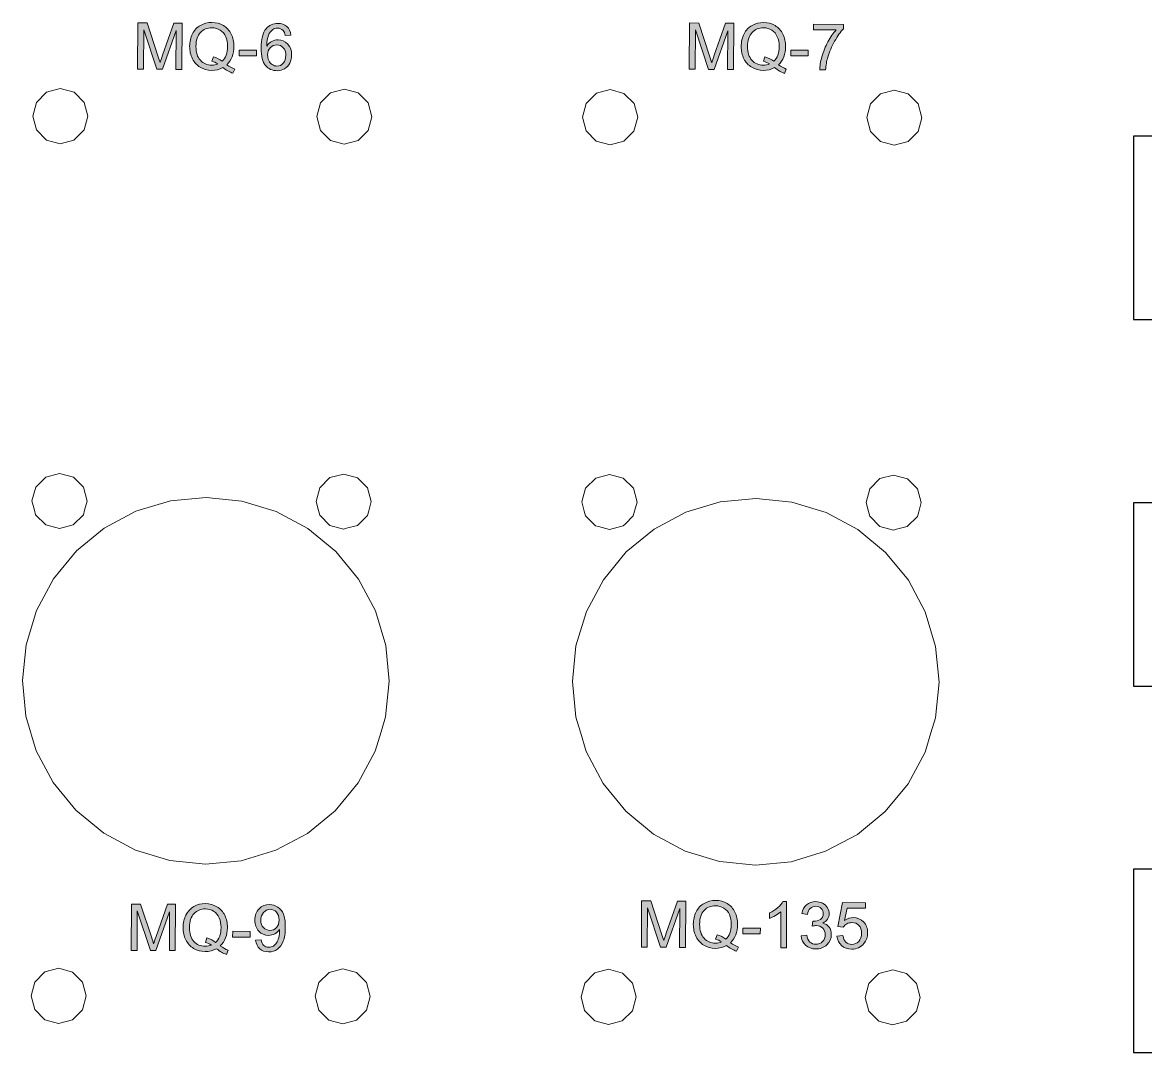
# Model space of a CAD drawing. Header units: inches. Extents: x -69 to 366, y -28 to 237.
# Drawn here: x 85.2 to 146.5, y 45 to 101.2 of the extents above; entities that cross this region are included whole.
import ezdxf

# ---------------------------------------------------------------- set-up
doc = ezdxf.new("R2010")
doc.units = ezdxf.units.IN
doc.header["$MEASUREMENT"] = 0
doc.layers.add('GENERAL', color=7, linetype='Continuous')

msp = doc.modelspace()

# ---------------------------------------------------------------- hatches: boundary and pattern name
at = {"layer": 'GENERAL', "true_color": 0x575756}
h = msp.add_hatch(color=251, dxfattribs=at)
h.dxf.hatch_style = 2
edge = h.paths.add_edge_path()
edge.add_spline(control_points=[(91.511, 98.607), (91.511, 98.607), (91.525, 101.133), (91.525, 101.133), (91.525, 101.133), (92.028, 101.13), (92.028, 101.13), (92.028, 101.13), (92.616, 99.339), (92.616, 99.339), (92.67, 99.172), (92.71, 99.047), (92.734, 98.965), (92.764, 99.056), (92.809, 99.191), (92.871, 99.368), (92.871, 99.368), (93.485, 101.122), (93.485, 101.122), (93.485, 101.122), (93.934, 101.12), (93.934, 101.12), (93.934, 101.12), (93.921, 98.595), (93.921, 98.595), (93.921, 98.595), (93.599, 98.597), (93.599, 98.597), (93.599, 98.597), (93.611, 100.71), (93.611, 100.71), (93.611, 100.71), (92.865, 98.601), (92.865, 98.601), (92.865, 98.601), (92.564, 98.602), (92.564, 98.602), (92.564, 98.602), (91.845, 100.756), (91.845, 100.756), (91.845, 100.756), (91.834, 98.606), (91.834, 98.606), (91.834, 98.606), (91.511, 98.607), (91.511, 98.607)], knot_values=[0, 0, 0, 0, 1, 1, 1, 2, 2, 2, 3, 3, 3, 4, 4, 4, 5, 5, 5, 6, 6, 6, 7, 7, 7, 8, 8, 8, 9, 9, 9, 10, 10, 10, 11, 11, 11, 12, 12, 12, 13, 13, 13, 14, 14, 14, 15, 15, 15, 15], degree=3, periodic=1)
h = msp.add_hatch(color=251, dxfattribs=at)
h.dxf.hatch_style = 2
edge = h.paths.add_edge_path()
edge.add_spline(control_points=[(96.376, 98.852), (96.53, 98.744), (96.673, 98.666), (96.803, 98.615), (96.803, 98.615), (96.704, 98.383), (96.704, 98.383), (96.523, 98.45), (96.343, 98.554), (96.163, 98.697), (95.975, 98.593), (95.768, 98.542), (95.542, 98.543), (95.313, 98.544), (95.107, 98.6), (94.921, 98.712), (94.736, 98.823), (94.593, 98.979), (94.494, 99.179), (94.394, 99.38), (94.345, 99.605), (94.347, 99.855), (94.348, 100.105), (94.4, 100.332), (94.502, 100.536), (94.605, 100.739), (94.749, 100.894), (94.936, 101), (95.124, 101.105), (95.333, 101.158), (95.563, 101.157), (95.796, 101.156), (96.006, 101.099), (96.193, 100.987), (96.379, 100.875), (96.521, 100.719), (96.618, 100.52), (96.715, 100.32), (96.763, 100.095), (96.762, 99.845), (96.761, 99.637), (96.728, 99.45), (96.664, 99.285), (96.599, 99.118), (96.503, 98.974), (96.376, 98.852)], knot_values=[0, 0, 0, 0, 1, 1, 1, 2, 2, 2, 3, 3, 3, 4, 4, 4, 5, 5, 5, 6, 6, 6, 7, 7, 7, 8, 8, 8, 9, 9, 9, 10, 10, 10, 11, 11, 11, 12, 12, 12, 13, 13, 13, 14, 14, 14, 15, 15, 15, 15], degree=3, periodic=1)
edge = h.paths.add_edge_path()
edge.add_spline(control_points=[(95.642, 99.284), (95.835, 99.228), (95.993, 99.147), (96.118, 99.04), (96.315, 99.218), (96.415, 99.487), (96.417, 99.846), (96.418, 100.051), (96.384, 100.229), (96.316, 100.382), (96.247, 100.536), (96.146, 100.655), (96.013, 100.74), (95.879, 100.825), (95.729, 100.868), (95.563, 100.868), (95.313, 100.869), (95.107, 100.786), (94.941, 100.616), (94.776, 100.447), (94.693, 100.192), (94.691, 99.853), (94.689, 99.525), (94.769, 99.272), (94.93, 99.096), (95.092, 98.919), (95.299, 98.83), (95.552, 98.829), (95.672, 98.828), (95.785, 98.85), (95.89, 98.895), (95.786, 98.963), (95.676, 99.012), (95.56, 99.041), (95.56, 99.041), (95.642, 99.284), (95.642, 99.284)], knot_values=[0, 0, 0, 0, 1, 1, 1, 2, 2, 2, 3, 3, 3, 4, 4, 4, 5, 5, 5, 6, 6, 6, 7, 7, 7, 8, 8, 8, 9, 9, 9, 10, 10, 10, 11, 11, 11, 12, 12, 12, 12], degree=3, periodic=1)
h = msp.add_hatch(color=251, dxfattribs=at)
h.dxf.hatch_style = 2
edge = h.paths.add_edge_path()
edge.add_spline(control_points=[(99.872, 100.47), (99.872, 100.47), (99.563, 100.448), (99.563, 100.448), (99.537, 100.57), (99.498, 100.659), (99.448, 100.714), (99.364, 100.802), (99.261, 100.848), (99.138, 100.848), (99.039, 100.849), (98.953, 100.822), (98.878, 100.767), (98.779, 100.696), (98.702, 100.593), (98.645, 100.457), (98.588, 100.32), (98.557, 100.126), (98.554, 99.873), (98.629, 99.987), (98.721, 100.071), (98.829, 100.125), (98.938, 100.18), (99.051, 100.207), (99.169, 100.206), (99.376, 100.205), (99.551, 100.128), (99.696, 99.975), (99.841, 99.822), (99.912, 99.625), (99.911, 99.384), (99.91, 99.225), (99.875, 99.078), (99.806, 98.943), (99.737, 98.807), (99.643, 98.703), (99.523, 98.631), (99.403, 98.56), (99.267, 98.524), (99.116, 98.525), (98.858, 98.526), (98.648, 98.622), (98.485, 98.813), (98.323, 99.003), (98.244, 99.317), (98.246, 99.754), (98.248, 100.242), (98.34, 100.596), (98.521, 100.817), (98.679, 101.01), (98.892, 101.104), (99.159, 101.103), (99.357, 101.102), (99.519, 101.045), (99.646, 100.933), (99.773, 100.821), (99.848, 100.667), (99.872, 100.47)], knot_values=[0, 0, 0, 0, 1, 1, 1, 2, 2, 2, 3, 3, 3, 4, 4, 4, 5, 5, 5, 6, 6, 6, 7, 7, 7, 8, 8, 8, 9, 9, 9, 10, 10, 10, 11, 11, 11, 12, 12, 12, 13, 13, 13, 14, 14, 14, 15, 15, 15, 16, 16, 16, 17, 17, 17, 18, 18, 18, 19, 19, 19, 19], degree=3, periodic=1)
edge = h.paths.add_edge_path()
edge.add_spline(control_points=[(98.601, 99.388), (98.6, 99.281), (98.622, 99.179), (98.667, 99.081), (98.711, 98.984), (98.775, 98.909), (98.856, 98.857), (98.937, 98.805), (99.023, 98.78), (99.112, 98.779), (99.243, 98.779), (99.356, 98.83), (99.45, 98.935), (99.546, 99.041), (99.593, 99.184), (99.594, 99.366), (99.595, 99.541), (99.549, 99.678), (99.457, 99.779), (99.364, 99.88), (99.247, 99.931), (99.106, 99.932), (98.966, 99.932), (98.847, 99.883), (98.749, 99.783), (98.65, 99.683), (98.601, 99.552), (98.601, 99.388)], knot_values=[0, 0, 0, 0, 1, 1, 1, 2, 2, 2, 3, 3, 3, 4, 4, 4, 5, 5, 5, 6, 6, 6, 7, 7, 7, 8, 8, 8, 9, 9, 9, 9], degree=3, periodic=1)
h = msp.add_hatch(color=251, dxfattribs=at)
h.dxf.hatch_style = 2
edge = h.paths.add_edge_path()
edge.add_spline(control_points=[(121.602, 98.604), (121.602, 98.604), (121.616, 101.13), (121.616, 101.13), (121.616, 101.13), (122.119, 101.127), (122.119, 101.127), (122.119, 101.127), (122.707, 99.336), (122.707, 99.336), (122.761, 99.169), (122.801, 99.044), (122.826, 98.961), (122.855, 99.053), (122.9, 99.188), (122.962, 99.365), (122.962, 99.365), (123.576, 101.119), (123.576, 101.119), (123.576, 101.119), (124.025, 101.117), (124.025, 101.117), (124.025, 101.117), (124.012, 98.592), (124.012, 98.592), (124.012, 98.592), (123.69, 98.594), (123.69, 98.594), (123.69, 98.594), (123.701, 100.707), (123.701, 100.707), (123.701, 100.707), (122.956, 98.598), (122.956, 98.598), (122.956, 98.598), (122.655, 98.599), (122.655, 98.599), (122.655, 98.599), (121.936, 100.753), (121.936, 100.753), (121.936, 100.753), (121.925, 98.603), (121.925, 98.603), (121.925, 98.603), (121.602, 98.604), (121.602, 98.604)], knot_values=[0, 0, 0, 0, 1, 1, 1, 2, 2, 2, 3, 3, 3, 4, 4, 4, 5, 5, 5, 6, 6, 6, 7, 7, 7, 8, 8, 8, 9, 9, 9, 10, 10, 10, 11, 11, 11, 12, 12, 12, 13, 13, 13, 14, 14, 14, 15, 15, 15, 15], degree=3, periodic=1)
h = msp.add_hatch(color=251, dxfattribs=at)
h.dxf.hatch_style = 2
edge = h.paths.add_edge_path()
edge.add_spline(control_points=[(126.467, 98.849), (126.621, 98.741), (126.764, 98.663), (126.894, 98.612), (126.894, 98.612), (126.795, 98.38), (126.795, 98.38), (126.614, 98.447), (126.434, 98.551), (126.254, 98.694), (126.066, 98.59), (125.859, 98.539), (125.633, 98.54), (125.405, 98.541), (125.197, 98.598), (125.012, 98.71), (124.827, 98.82), (124.684, 98.976), (124.585, 99.176), (124.485, 99.377), (124.437, 99.602), (124.438, 99.853), (124.439, 100.102), (124.491, 100.329), (124.593, 100.533), (124.696, 100.736), (124.84, 100.891), (125.027, 100.997), (125.214, 101.103), (125.424, 101.155), (125.654, 101.154), (125.888, 101.152), (126.097, 101.096), (126.284, 100.984), (126.47, 100.872), (126.612, 100.716), (126.709, 100.517), (126.806, 100.317), (126.854, 100.092), (126.853, 99.842), (126.852, 99.634), (126.819, 99.447), (126.755, 99.281), (126.69, 99.115), (126.595, 98.971), (126.467, 98.849)], knot_values=[0, 0, 0, 0, 1, 1, 1, 2, 2, 2, 3, 3, 3, 4, 4, 4, 5, 5, 5, 6, 6, 6, 7, 7, 7, 8, 8, 8, 9, 9, 9, 10, 10, 10, 11, 11, 11, 12, 12, 12, 13, 13, 13, 14, 14, 14, 15, 15, 15, 15], degree=3, periodic=1)
edge = h.paths.add_edge_path()
edge.add_spline(control_points=[(125.733, 99.28), (125.926, 99.225), (126.084, 99.144), (126.209, 99.037), (126.406, 99.215), (126.506, 99.484), (126.508, 99.843), (126.509, 100.048), (126.475, 100.226), (126.406, 100.379), (126.338, 100.533), (126.237, 100.652), (126.104, 100.737), (125.97, 100.822), (125.82, 100.864), (125.653, 100.865), (125.404, 100.867), (125.197, 100.783), (125.032, 100.613), (124.867, 100.443), (124.784, 100.189), (124.782, 99.85), (124.78, 99.522), (124.86, 99.269), (125.022, 99.093), (125.183, 98.916), (125.39, 98.828), (125.643, 98.826), (125.763, 98.826), (125.875, 98.847), (125.981, 98.891), (125.877, 98.96), (125.767, 99.009), (125.652, 99.038), (125.652, 99.038), (125.733, 99.28), (125.733, 99.28)], knot_values=[0, 0, 0, 0, 1, 1, 1, 2, 2, 2, 3, 3, 3, 4, 4, 4, 5, 5, 5, 6, 6, 6, 7, 7, 7, 8, 8, 8, 9, 9, 9, 10, 10, 10, 11, 11, 11, 12, 12, 12, 12], degree=3, periodic=1)
h = msp.add_hatch(color=251, dxfattribs=at)
h.dxf.hatch_style = 2
edge = h.paths.add_edge_path()
edge.add_spline(control_points=[(128.376, 100.764), (128.376, 100.764), (128.378, 101.062), (128.378, 101.062), (128.378, 101.062), (130.013, 101.053), (130.013, 101.053), (130.013, 101.053), (130.012, 100.811), (130.012, 100.811), (129.85, 100.642), (129.69, 100.415), (129.53, 100.132), (129.37, 99.849), (129.247, 99.558), (129.159, 99.258), (129.096, 99.047), (129.056, 98.816), (129.037, 98.565), (129.037, 98.565), (128.718, 98.566), (128.718, 98.566), (128.723, 98.765), (128.763, 99.005), (128.839, 99.286), (128.915, 99.566), (129.024, 99.837), (129.165, 100.099), (129.305, 100.358), (129.455, 100.578), (129.613, 100.756), (129.613, 100.756), (128.376, 100.764), (128.376, 100.764)], knot_values=[0, 0, 0, 0, 1, 1, 1, 2, 2, 2, 3, 3, 3, 4, 4, 4, 5, 5, 5, 6, 6, 6, 7, 7, 7, 8, 8, 8, 9, 9, 9, 10, 10, 10, 11, 11, 11, 11], degree=3, periodic=1)
h = msp.add_hatch(color=251, dxfattribs=at)
h.dxf.hatch_style = 2
h.paths.add_polyline_path([(97.048, 99.336), (97.05, 99.648), (98.002, 99.643), (98, 99.331)])
h = msp.add_hatch(color=251, dxfattribs=at)
h.dxf.hatch_style = 2
h.paths.add_polyline_path([(127.139, 99.333), (127.141, 99.645), (128.093, 99.64), (128.092, 99.328)])
h = msp.add_hatch(color=251, dxfattribs=at)
h.dxf.hatch_style = 2
edge = h.paths.add_edge_path()
edge.add_spline(control_points=[(91.156, 50.527), (91.156, 50.527), (91.169, 53.052), (91.169, 53.052), (91.169, 53.052), (91.672, 53.05), (91.672, 53.05), (91.672, 53.05), (92.261, 51.259), (92.261, 51.259), (92.315, 51.091), (92.354, 50.967), (92.379, 50.884), (92.408, 50.976), (92.454, 51.11), (92.516, 51.288), (92.516, 51.288), (93.13, 53.042), (93.13, 53.042), (93.13, 53.042), (93.579, 53.04), (93.579, 53.04), (93.579, 53.04), (93.566, 50.515), (93.566, 50.515), (93.566, 50.515), (93.244, 50.516), (93.244, 50.516), (93.244, 50.516), (93.255, 52.63), (93.255, 52.63), (93.255, 52.63), (92.51, 50.52), (92.51, 50.52), (92.51, 50.52), (92.209, 50.522), (92.209, 50.522), (92.209, 50.522), (91.49, 52.676), (91.49, 52.676), (91.49, 52.676), (91.479, 50.525), (91.479, 50.525), (91.479, 50.525), (91.156, 50.527), (91.156, 50.527)], knot_values=[0, 0, 0, 0, 1, 1, 1, 2, 2, 2, 3, 3, 3, 4, 4, 4, 5, 5, 5, 6, 6, 6, 7, 7, 7, 8, 8, 8, 9, 9, 9, 10, 10, 10, 11, 11, 11, 12, 12, 12, 13, 13, 13, 14, 14, 14, 15, 15, 15, 15], degree=3, periodic=1)
h = msp.add_hatch(color=251, dxfattribs=at)
h.dxf.hatch_style = 2
edge = h.paths.add_edge_path()
edge.add_spline(control_points=[(96.02, 50.773), (96.175, 50.665), (96.317, 50.586), (96.448, 50.536), (96.448, 50.536), (96.349, 50.304), (96.349, 50.304), (96.167, 50.371), (95.988, 50.475), (95.808, 50.617), (95.62, 50.514), (95.413, 50.463), (95.187, 50.464), (94.958, 50.465), (94.751, 50.521), (94.566, 50.632), (94.38, 50.744), (94.238, 50.899), (94.139, 51.1), (94.039, 51.301), (93.99, 51.526), (93.992, 51.776), (93.993, 52.025), (94.044, 52.252), (94.147, 52.456), (94.249, 52.66), (94.394, 52.815), (94.581, 52.92), (94.768, 53.026), (94.977, 53.078), (95.208, 53.077), (95.441, 53.076), (95.651, 53.02), (95.838, 52.907), (96.024, 52.796), (96.166, 52.64), (96.263, 52.44), (96.36, 52.24), (96.408, 52.015), (96.407, 51.765), (96.405, 51.557), (96.373, 51.371), (96.309, 51.204), (96.244, 51.039), (96.148, 50.894), (96.02, 50.773)], knot_values=[0, 0, 0, 0, 1, 1, 1, 2, 2, 2, 3, 3, 3, 4, 4, 4, 5, 5, 5, 6, 6, 6, 7, 7, 7, 8, 8, 8, 9, 9, 9, 10, 10, 10, 11, 11, 11, 12, 12, 12, 13, 13, 13, 14, 14, 14, 15, 15, 15, 15], degree=3, periodic=1)
edge = h.paths.add_edge_path()
edge.add_spline(control_points=[(95.287, 51.204), (95.479, 51.149), (95.638, 51.068), (95.763, 50.96), (95.96, 51.138), (96.06, 51.407), (96.062, 51.766), (96.063, 51.971), (96.029, 52.15), (95.96, 52.303), (95.892, 52.456), (95.791, 52.575), (95.657, 52.66), (95.524, 52.745), (95.374, 52.788), (95.208, 52.789), (94.958, 52.79), (94.751, 52.706), (94.586, 52.536), (94.421, 52.366), (94.337, 52.113), (94.336, 51.774), (94.334, 51.445), (94.414, 51.193), (94.575, 51.016), (94.737, 50.84), (94.944, 50.751), (95.197, 50.749), (95.316, 50.749), (95.429, 50.771), (95.535, 50.815), (95.431, 50.883), (95.321, 50.932), (95.205, 50.962), (95.205, 50.962), (95.287, 51.204), (95.287, 51.204)], knot_values=[0, 0, 0, 0, 1, 1, 1, 2, 2, 2, 3, 3, 3, 4, 4, 4, 5, 5, 5, 6, 6, 6, 7, 7, 7, 8, 8, 8, 9, 9, 9, 10, 10, 10, 11, 11, 11, 12, 12, 12, 12], degree=3, periodic=1)
h = msp.add_hatch(color=251, dxfattribs=at)
h.dxf.hatch_style = 2
edge = h.paths.add_edge_path()
edge.add_spline(control_points=[(97.948, 51.076), (97.948, 51.076), (98.246, 51.102), (98.246, 51.102), (98.27, 50.962), (98.318, 50.86), (98.389, 50.796), (98.46, 50.732), (98.551, 50.7), (98.662, 50.7), (98.757, 50.699), (98.841, 50.722), (98.913, 50.765), (98.986, 50.808), (99.044, 50.866), (99.09, 50.939), (99.137, 51.01), (99.176, 51.109), (99.207, 51.233), (99.239, 51.357), (99.255, 51.484), (99.256, 51.612), (99.256, 51.625), (99.256, 51.647), (99.255, 51.674), (99.192, 51.576), (99.107, 51.495), (99, 51.435), (98.892, 51.374), (98.775, 51.344), (98.65, 51.344), (98.441, 51.345), (98.264, 51.422), (98.121, 51.574), (97.976, 51.726), (97.905, 51.927), (97.907, 52.174), (97.908, 52.431), (97.985, 52.637), (98.137, 52.792), (98.288, 52.947), (98.477, 53.024), (98.705, 53.023), (98.869, 53.022), (99.02, 52.977), (99.155, 52.888), (99.291, 52.799), (99.393, 52.673), (99.463, 52.508), (99.533, 52.344), (99.567, 52.107), (99.565, 51.797), (99.564, 51.475), (99.527, 51.218), (99.456, 51.027), (99.385, 50.837), (99.28, 50.691), (99.141, 50.592), (99.002, 50.493), (98.839, 50.444), (98.654, 50.445), (98.456, 50.446), (98.295, 50.502), (98.17, 50.612), (98.046, 50.723), (97.972, 50.877), (97.948, 51.076)], knot_values=[0, 0, 0, 0, 1, 1, 1, 2, 2, 2, 3, 3, 3, 4, 4, 4, 5, 5, 5, 6, 6, 6, 7, 7, 7, 8, 8, 8, 9, 9, 9, 10, 10, 10, 11, 11, 11, 12, 12, 12, 13, 13, 13, 14, 14, 14, 15, 15, 15, 16, 16, 16, 17, 17, 17, 18, 18, 18, 19, 19, 19, 20, 20, 20, 21, 21, 21, 22, 22, 22, 22], degree=3, periodic=1)
edge = h.paths.add_edge_path()
edge.add_spline(control_points=[(99.223, 52.184), (99.224, 52.361), (99.177, 52.503), (99.083, 52.608), (98.989, 52.713), (98.875, 52.766), (98.742, 52.767), (98.604, 52.767), (98.484, 52.712), (98.381, 52.599), (98.278, 52.488), (98.226, 52.342), (98.225, 52.163), (98.225, 52.002), (98.272, 51.871), (98.369, 51.77), (98.465, 51.67), (98.585, 51.619), (98.727, 51.618), (98.871, 51.618), (98.989, 51.667), (99.082, 51.767), (99.175, 51.867), (99.222, 52.006), (99.223, 52.184)], knot_values=[0, 0, 0, 0, 1, 1, 1, 2, 2, 2, 3, 3, 3, 4, 4, 4, 5, 5, 5, 6, 6, 6, 7, 7, 7, 8, 8, 8, 8], degree=3, periodic=1)
h = msp.add_hatch(color=251, dxfattribs=at)
h.dxf.hatch_style = 2
edge = h.paths.add_edge_path()
edge.add_spline(control_points=[(118.989, 50.701), (118.989, 50.701), (119.002, 53.226), (119.002, 53.226), (119.002, 53.226), (119.505, 53.224), (119.505, 53.224), (119.505, 53.224), (120.093, 51.432), (120.093, 51.432), (120.147, 51.265), (120.187, 51.141), (120.212, 51.057), (120.241, 51.15), (120.287, 51.284), (120.348, 51.461), (120.348, 51.461), (120.962, 53.215), (120.962, 53.215), (120.962, 53.215), (121.411, 53.213), (121.411, 53.213), (121.411, 53.213), (121.398, 50.688), (121.398, 50.688), (121.398, 50.688), (121.077, 50.69), (121.077, 50.69), (121.077, 50.69), (121.088, 52.803), (121.088, 52.803), (121.088, 52.803), (120.343, 50.694), (120.343, 50.694), (120.343, 50.694), (120.041, 50.696), (120.041, 50.696), (120.041, 50.696), (119.322, 52.849), (119.322, 52.849), (119.322, 52.849), (119.311, 50.699), (119.311, 50.699), (119.311, 50.699), (118.989, 50.701), (118.989, 50.701)], knot_values=[0, 0, 0, 0, 1, 1, 1, 2, 2, 2, 3, 3, 3, 4, 4, 4, 5, 5, 5, 6, 6, 6, 7, 7, 7, 8, 8, 8, 9, 9, 9, 10, 10, 10, 11, 11, 11, 12, 12, 12, 13, 13, 13, 14, 14, 14, 15, 15, 15, 15], degree=3, periodic=1)
h = msp.add_hatch(color=251, dxfattribs=at)
h.dxf.hatch_style = 2
edge = h.paths.add_edge_path()
edge.add_spline(control_points=[(123.853, 50.945), (124.007, 50.838), (124.15, 50.759), (124.28, 50.709), (124.28, 50.709), (124.181, 50.477), (124.181, 50.477), (124, 50.544), (123.82, 50.648), (123.64, 50.79), (123.452, 50.687), (123.246, 50.636), (123.02, 50.637), (122.791, 50.638), (122.584, 50.694), (122.398, 50.806), (122.213, 50.917), (122.07, 51.073), (121.971, 51.273), (121.872, 51.474), (121.822, 51.698), (121.824, 51.949), (121.825, 52.198), (121.876, 52.425), (121.979, 52.629), (122.081, 52.833), (122.226, 52.988), (122.414, 53.093), (122.601, 53.199), (122.81, 53.251), (123.041, 53.25), (123.273, 53.249), (123.483, 53.193), (123.67, 53.081), (123.857, 52.969), (123.998, 52.813), (124.095, 52.613), (124.193, 52.413), (124.24, 52.188), (124.239, 51.938), (124.238, 51.731), (124.206, 51.543), (124.142, 51.378), (124.077, 51.211), (123.981, 51.068), (123.853, 50.945)], knot_values=[0, 0, 0, 0, 1, 1, 1, 2, 2, 2, 3, 3, 3, 4, 4, 4, 5, 5, 5, 6, 6, 6, 7, 7, 7, 8, 8, 8, 9, 9, 9, 10, 10, 10, 11, 11, 11, 12, 12, 12, 13, 13, 13, 14, 14, 14, 15, 15, 15, 15], degree=3, periodic=1)
edge = h.paths.add_edge_path()
edge.add_spline(control_points=[(123.119, 51.377), (123.312, 51.322), (123.47, 51.24), (123.595, 51.133), (123.792, 51.311), (123.892, 51.58), (123.894, 51.939), (123.895, 52.144), (123.862, 52.322), (123.793, 52.476), (123.724, 52.629), (123.623, 52.748), (123.49, 52.833), (123.356, 52.918), (123.206, 52.961), (123.04, 52.962), (122.79, 52.963), (122.584, 52.879), (122.418, 52.709), (122.253, 52.539), (122.17, 52.285), (122.168, 51.947), (122.166, 51.618), (122.246, 51.366), (122.408, 51.189), (122.569, 51.013), (122.776, 50.924), (123.03, 50.923), (123.149, 50.922), (123.261, 50.944), (123.367, 50.988), (123.263, 51.057), (123.153, 51.105), (123.037, 51.135), (123.037, 51.135), (123.119, 51.377), (123.119, 51.377)], knot_values=[0, 0, 0, 0, 1, 1, 1, 2, 2, 2, 3, 3, 3, 4, 4, 4, 5, 5, 5, 6, 6, 6, 7, 7, 7, 8, 8, 8, 9, 9, 9, 10, 10, 10, 11, 11, 11, 12, 12, 12, 12], degree=3, periodic=1)
h = msp.add_hatch(color=251, dxfattribs=at)
h.dxf.hatch_style = 2
edge = h.paths.add_edge_path()
edge.add_spline(control_points=[(126.899, 50.659), (126.899, 50.659), (126.589, 50.661), (126.589, 50.661), (126.589, 50.661), (126.599, 52.637), (126.599, 52.637), (126.524, 52.566), (126.425, 52.496), (126.304, 52.425), (126.182, 52.354), (126.074, 52.301), (125.977, 52.266), (125.977, 52.266), (125.979, 52.566), (125.979, 52.566), (126.152, 52.647), (126.304, 52.745), (126.435, 52.86), (126.565, 52.975), (126.658, 53.088), (126.712, 53.196), (126.712, 53.196), (126.911, 53.195), (126.911, 53.195), (126.911, 53.195), (126.899, 50.659), (126.899, 50.659)], knot_values=[0, 0, 0, 0, 1, 1, 1, 2, 2, 2, 3, 3, 3, 4, 4, 4, 5, 5, 5, 6, 6, 6, 7, 7, 7, 8, 8, 8, 9, 9, 9, 9], degree=3, periodic=1)
h = msp.add_hatch(color=251, dxfattribs=at)
h.dxf.hatch_style = 2
edge = h.paths.add_edge_path()
edge.add_spline(control_points=[(127.698, 51.321), (127.698, 51.321), (128.008, 51.361), (128.008, 51.361), (128.043, 51.185), (128.102, 51.058), (128.188, 50.98), (128.273, 50.902), (128.377, 50.863), (128.5, 50.862), (128.646, 50.861), (128.769, 50.912), (128.87, 51.012), (128.971, 51.112), (129.022, 51.238), (129.023, 51.386), (129.023, 51.529), (128.977, 51.646), (128.885, 51.739), (128.792, 51.832), (128.674, 51.879), (128.53, 51.88), (128.472, 51.88), (128.399, 51.869), (128.312, 51.846), (128.312, 51.846), (128.348, 52.118), (128.348, 52.118), (128.368, 52.116), (128.385, 52.114), (128.398, 52.114), (128.53, 52.114), (128.649, 52.148), (128.755, 52.216), (128.861, 52.284), (128.914, 52.39), (128.915, 52.534), (128.915, 52.648), (128.878, 52.742), (128.801, 52.817), (128.725, 52.892), (128.625, 52.93), (128.503, 52.93), (128.383, 52.931), (128.283, 52.894), (128.202, 52.818), (128.121, 52.743), (128.069, 52.629), (128.045, 52.478), (128.045, 52.478), (127.735, 52.535), (127.735, 52.535), (127.774, 52.743), (127.861, 52.903), (127.996, 53.017), (128.131, 53.131), (128.298, 53.186), (128.498, 53.185), (128.636, 53.185), (128.763, 53.155), (128.879, 53.095), (128.994, 53.035), (129.083, 52.955), (129.143, 52.852), (129.205, 52.749), (129.234, 52.64), (129.234, 52.525), (129.233, 52.416), (129.204, 52.317), (129.144, 52.228), (129.085, 52.138), (128.998, 52.067), (128.883, 52.015), (129.032, 51.98), (129.148, 51.908), (129.23, 51.799), (129.312, 51.69), (129.353, 51.554), (129.352, 51.391), (129.351, 51.171), (129.27, 50.985), (129.108, 50.832), (128.946, 50.679), (128.743, 50.604), (128.497, 50.605), (128.276, 50.606), (128.092, 50.673), (127.946, 50.806), (127.8, 50.94), (127.717, 51.111), (127.698, 51.321)], knot_values=[0, 0, 0, 0, 1, 1, 1, 2, 2, 2, 3, 3, 3, 4, 4, 4, 5, 5, 5, 6, 6, 6, 7, 7, 7, 8, 8, 8, 9, 9, 9, 10, 10, 10, 11, 11, 11, 12, 12, 12, 13, 13, 13, 14, 14, 14, 15, 15, 15, 16, 16, 16, 17, 17, 17, 18, 18, 18, 19, 19, 19, 20, 20, 20, 21, 21, 21, 22, 22, 22, 23, 23, 23, 24, 24, 24, 25, 25, 25, 26, 26, 26, 27, 27, 27, 28, 28, 28, 29, 29, 29, 30, 30, 30, 30], degree=3, periodic=1)
h = msp.add_hatch(color=251, dxfattribs=at)
h.dxf.hatch_style = 2
edge = h.paths.add_edge_path()
edge.add_spline(control_points=[(129.658, 51.306), (129.658, 51.306), (129.984, 51.332), (129.984, 51.332), (130.007, 51.173), (130.063, 51.054), (130.15, 50.973), (130.237, 50.893), (130.343, 50.853), (130.467, 50.852), (130.616, 50.852), (130.743, 50.907), (130.847, 51.019), (130.951, 51.131), (131.004, 51.28), (131.005, 51.467), (131.006, 51.643), (130.957, 51.783), (130.858, 51.886), (130.759, 51.989), (130.629, 52.041), (130.469, 52.041), (130.369, 52.042), (130.279, 52.019), (130.198, 51.974), (130.117, 51.93), (130.053, 51.871), (130.007, 51.799), (130.007, 51.799), (129.716, 51.838), (129.716, 51.838), (129.716, 51.838), (129.968, 53.134), (129.968, 53.134), (129.968, 53.134), (131.223, 53.128), (131.223, 53.128), (131.223, 53.128), (131.222, 52.831), (131.222, 52.831), (131.222, 52.831), (130.215, 52.836), (130.215, 52.836), (130.215, 52.836), (130.075, 52.159), (130.075, 52.159), (130.227, 52.263), (130.386, 52.315), (130.553, 52.314), (130.773, 52.313), (130.959, 52.236), (131.11, 52.082), (131.261, 51.928), (131.335, 51.732), (131.334, 51.491), (131.333, 51.263), (131.265, 51.066), (131.131, 50.9), (130.968, 50.696), (130.747, 50.595), (130.466, 50.597), (130.237, 50.598), (130.05, 50.664), (129.905, 50.793), (129.76, 50.922), (129.678, 51.094), (129.658, 51.306)], knot_values=[0, 0, 0, 0, 1, 1, 1, 2, 2, 2, 3, 3, 3, 4, 4, 4, 5, 5, 5, 6, 6, 6, 7, 7, 7, 8, 8, 8, 9, 9, 9, 10, 10, 10, 11, 11, 11, 12, 12, 12, 13, 13, 13, 14, 14, 14, 15, 15, 15, 16, 16, 16, 17, 17, 17, 18, 18, 18, 19, 19, 19, 20, 20, 20, 21, 21, 21, 22, 22, 22, 22], degree=3, periodic=1)
h = msp.add_hatch(color=251, dxfattribs=at)
h.dxf.hatch_style = 2
h.paths.add_polyline_path([(96.693, 51.256), (96.695, 51.568), (97.647, 51.563), (97.645, 51.252)])
h = msp.add_hatch(color=251, dxfattribs=at)
h.dxf.hatch_style = 2
h.paths.add_polyline_path([(124.525, 51.429), (124.527, 51.742), (125.48, 51.736), (125.478, 51.425)])

# ---------------------------------------------------------------- linework, layer by layer
at = {"layer": 'GENERAL', "lineweight": 0}
for points in [[(97.048, 99.336), (97.05, 99.648), (98.002, 99.643), (98, 99.331), (97.048, 99.336)], [(127.139, 99.333), (127.141, 99.645), (128.093, 99.64), (128.092, 99.328), (127.139, 99.333)], [(87.285, 94.542), (88.037, 94.74), (88.588, 95.29), (88.79, 96.042), (88.59, 96.794), (88.041, 97.345), (87.29, 97.547), (86.538, 97.347), (85.986, 96.799), (85.784, 96.047), (85.984, 95.294), (86.533, 94.743), (87.285, 94.542)], [(103.541, 97.316), (102.789, 97.519), (102.038, 97.319), (101.487, 96.77), (101.284, 96.019), (101.484, 95.266), (102.033, 94.715), (102.784, 94.513), (103.536, 94.712), (104.087, 95.261), (104.29, 96.013), (104.09, 96.765), (103.541, 97.316)], [(116.537, 97.293), (115.986, 96.744), (115.784, 95.992), (115.984, 95.24), (116.532, 94.688), (117.284, 94.487), (118.037, 94.686), (118.587, 95.235), (118.79, 95.987), (118.59, 96.739), (118.041, 97.29), (117.29, 97.492), (116.537, 97.293)], [(133.541, 97.262), (132.789, 97.464), (132.037, 97.264), (131.486, 96.716), (131.284, 95.964), (131.483, 95.211), (132.033, 94.66), (132.784, 94.459), (133.536, 94.657), (134.087, 95.207), (134.289, 95.959), (134.09, 96.711), (133.541, 97.262)], [(87.999, 73.741), (88.55, 74.29), (88.618, 74.544), (88.752, 75.041), (88.552, 75.794), (88.003, 76.345), (87.252, 76.547), (86.499, 76.348), (85.949, 75.799), (85.746, 75.047), (85.878, 74.549), (85.946, 74.295), (86.495, 73.743), (87.246, 73.541), (87.999, 73.741)], [(101.446, 74.266), (101.995, 73.715), (102.745, 73.513), (102.907, 73.556), (103.498, 73.712), (104.049, 74.261), (104.118, 74.516), (104.252, 75.013), (104.052, 75.766), (103.503, 76.317), (102.751, 76.519), (101.999, 76.32), (101.449, 75.77), (101.247, 75.019), (101.378, 74.521), (101.446, 74.266)], [(116.499, 76.293), (115.948, 75.744), (115.746, 74.992), (115.877, 74.495), (115.946, 74.24), (116.494, 73.689), (116.649, 73.648), (117.246, 73.487), (117.998, 73.686), (118.1, 73.787), (118.55, 74.235), (118.618, 74.49), (118.752, 74.987), (118.552, 75.739), (118.003, 76.29), (117.252, 76.492), (116.499, 76.293)], [(131.446, 74.211), (131.995, 73.66), (132.746, 73.458), (132.908, 73.501), (133.498, 73.658), (134.049, 74.207), (134.118, 74.462), (134.252, 74.958), (134.052, 75.711), (133.503, 76.262), (132.752, 76.464), (131.999, 76.265), (131.448, 75.716), (131.246, 74.964), (131.378, 74.467), (131.446, 74.211)], [(85.995, 69.08), (85.423, 67.203), (85.226, 65.253), (85.416, 63.302), (85.981, 61.423), (86.903, 59.693), (88.144, 58.175), (89.658, 56.929), (90.678, 56.38), (91.385, 56.001), (93.261, 55.428), (95.212, 55.232), (97.163, 55.421), (99.041, 55.987), (100.772, 56.908), (102.29, 58.149), (103.536, 59.663), (104.465, 61.39), (104.788, 62.449), (105.037, 63.266), (105.233, 65.217), (105.044, 67.168), (104.478, 69.046), (103.556, 70.777), (102.315, 72.295), (100.802, 73.542), (99.074, 74.47), (97.199, 75.042), (95.248, 75.238), (93.297, 75.05), (91.419, 74.484), (90.71, 74.106), (89.688, 73.562), (88.17, 72.321), (86.923, 70.807), (85.995, 69.08)], [(127.163, 55.366), (129.04, 55.932), (130.771, 56.854), (132.29, 58.095), (133.536, 59.608), (134.465, 61.335), (134.788, 62.395), (135.037, 63.212), (135.232, 65.162), (135.044, 67.113), (134.479, 68.991), (133.556, 70.722), (132.316, 72.241), (130.802, 73.488), (129.074, 74.415), (127.198, 74.988), (125.248, 75.183), (123.479, 75.012), (123.296, 74.995), (121.419, 74.429), (119.687, 73.508), (118.169, 72.266), (116.923, 70.753), (115.995, 69.025), (115.421, 67.149), (115.226, 65.199), (115.414, 63.247), (115.661, 62.43), (115.981, 61.369), (116.903, 59.639), (118.144, 58.12), (119.657, 56.874), (121.385, 55.946), (123.26, 55.373), (123.444, 55.355), (125.211, 55.178), (127.163, 55.366)], [(96.693, 51.256), (96.695, 51.568), (97.647, 51.563), (97.645, 51.252), (96.693, 51.256)], [(124.525, 51.429), (124.527, 51.742), (125.48, 51.736), (125.478, 51.425), (124.525, 51.429)], [(86.446, 46.744), (87.197, 46.542), (87.949, 46.741), (88.5, 47.29), (88.703, 48.042), (88.503, 48.794), (87.954, 49.345), (87.203, 49.547), (86.451, 49.348), (85.899, 48.799), (85.697, 48.047), (85.897, 47.295), (86.446, 46.744)], [(104.003, 48.766), (103.454, 49.317), (102.702, 49.519), (101.95, 49.32), (101.399, 48.77), (101.197, 48.019), (101.397, 47.267), (101.946, 46.715), (102.696, 46.513), (103.449, 46.713), (104, 47.262), (104.203, 48.014), (104.003, 48.766)], [(117.949, 46.686), (118.5, 47.235), (118.703, 47.987), (118.503, 48.739), (117.954, 49.29), (117.202, 49.493), (116.45, 49.293), (115.899, 48.744), (115.697, 47.993), (115.896, 47.24), (116.445, 46.689), (117.197, 46.487), (117.949, 46.686)], [(134.003, 48.711), (133.454, 49.262), (132.702, 49.464), (131.95, 49.265), (131.399, 48.716), (131.196, 47.964), (131.396, 47.212), (131.945, 46.661), (132.697, 46.458), (133.449, 46.658), (134, 47.207), (134.202, 47.959), (134.003, 48.711)]]:
    msp.add_lwpolyline(points, dxfattribs=at)
at = {"layer": 'GENERAL', "color": 7, "lineweight": 30, "true_color": 0xffffff}
for points in [[(150.843, 94.951), (145.843, 94.951), (145.843, 84.951), (150.843, 84.951)], [(150.843, 74.951), (145.843, 74.951), (145.843, 64.951), (150.843, 64.951)], [(150.843, 54.951), (145.843, 54.951), (145.843, 44.952), (150.843, 44.952)]]:
    msp.add_lwpolyline(points, dxfattribs=at)
at = {"layer": 'GENERAL', "lineweight": 0}
for points, knots in [([(91.511, 98.607), (91.511, 98.607), (91.525, 101.133), (91.525, 101.133), (91.525, 101.133), (92.028, 101.13), (92.028, 101.13), (92.028, 101.13), (92.616, 99.339), (92.616, 99.339), (92.67, 99.172), (92.71, 99.047), (92.734, 98.965), (92.764, 99.056), (92.809, 99.191), (92.871, 99.368), (92.871, 99.368), (93.485, 101.122), (93.485, 101.122), (93.485, 101.122), (93.934, 101.12), (93.934, 101.12), (93.934, 101.12), (93.921, 98.595), (93.921, 98.595), (93.921, 98.595), (93.599, 98.597), (93.599, 98.597), (93.599, 98.597), (93.611, 100.71), (93.611, 100.71), (93.611, 100.71), (92.865, 98.601), (92.865, 98.601), (92.865, 98.601), (92.564, 98.602), (92.564, 98.602), (92.564, 98.602), (91.845, 100.756), (91.845, 100.756), (91.845, 100.756), (91.834, 98.606), (91.834, 98.606), (91.834, 98.606), (91.511, 98.607), (91.511, 98.607)], [0, 0, 0, 0, 1, 1, 1, 2, 2, 2, 3, 3, 3, 4, 4, 4, 5, 5, 5, 6, 6, 6, 7, 7, 7, 8, 8, 8, 9, 9, 9, 10, 10, 10, 11, 11, 11, 12, 12, 12, 13, 13, 13, 14, 14, 14, 15, 15, 15, 15]), ([(96.376, 98.852), (96.53, 98.744), (96.673, 98.666), (96.803, 98.615), (96.803, 98.615), (96.704, 98.383), (96.704, 98.383), (96.523, 98.45), (96.343, 98.554), (96.163, 98.697), (95.975, 98.593), (95.768, 98.542), (95.542, 98.543), (95.313, 98.544), (95.107, 98.6), (94.921, 98.712), (94.736, 98.823), (94.593, 98.979), (94.494, 99.179), (94.394, 99.38), (94.345, 99.605), (94.347, 99.855), (94.348, 100.105), (94.4, 100.332), (94.502, 100.536), (94.605, 100.739), (94.749, 100.894), (94.936, 101), (95.124, 101.105), (95.333, 101.158), (95.563, 101.157), (95.796, 101.156), (96.006, 101.099), (96.193, 100.987), (96.379, 100.875), (96.521, 100.719), (96.618, 100.52), (96.715, 100.32), (96.763, 100.095), (96.762, 99.845), (96.761, 99.637), (96.728, 99.45), (96.664, 99.285), (96.599, 99.118), (96.503, 98.974), (96.376, 98.852)], [0, 0, 0, 0, 1, 1, 1, 2, 2, 2, 3, 3, 3, 4, 4, 4, 5, 5, 5, 6, 6, 6, 7, 7, 7, 8, 8, 8, 9, 9, 9, 10, 10, 10, 11, 11, 11, 12, 12, 12, 13, 13, 13, 14, 14, 14, 15, 15, 15, 15]), ([(99.872, 100.47), (99.872, 100.47), (99.563, 100.448), (99.563, 100.448), (99.537, 100.57), (99.498, 100.659), (99.448, 100.714), (99.364, 100.802), (99.261, 100.848), (99.138, 100.848), (99.039, 100.849), (98.953, 100.822), (98.878, 100.767), (98.779, 100.696), (98.702, 100.593), (98.645, 100.457), (98.588, 100.32), (98.557, 100.126), (98.554, 99.873), (98.629, 99.987), (98.721, 100.071), (98.829, 100.125), (98.938, 100.18), (99.051, 100.207), (99.169, 100.206), (99.376, 100.205), (99.551, 100.128), (99.696, 99.975), (99.841, 99.822), (99.912, 99.625), (99.911, 99.384), (99.91, 99.225), (99.875, 99.078), (99.806, 98.943), (99.737, 98.807), (99.643, 98.703), (99.523, 98.631), (99.403, 98.56), (99.267, 98.524), (99.116, 98.525), (98.858, 98.526), (98.648, 98.622), (98.485, 98.813), (98.323, 99.003), (98.244, 99.317), (98.246, 99.754), (98.248, 100.242), (98.34, 100.596), (98.521, 100.817), (98.679, 101.01), (98.892, 101.104), (99.159, 101.103), (99.357, 101.102), (99.519, 101.045), (99.646, 100.933), (99.773, 100.821), (99.848, 100.667), (99.872, 100.47)], [0, 0, 0, 0, 1, 1, 1, 2, 2, 2, 3, 3, 3, 4, 4, 4, 5, 5, 5, 6, 6, 6, 7, 7, 7, 8, 8, 8, 9, 9, 9, 10, 10, 10, 11, 11, 11, 12, 12, 12, 13, 13, 13, 14, 14, 14, 15, 15, 15, 16, 16, 16, 17, 17, 17, 18, 18, 18, 19, 19, 19, 19]), ([(121.602, 98.604), (121.602, 98.604), (121.616, 101.13), (121.616, 101.13), (121.616, 101.13), (122.119, 101.127), (122.119, 101.127), (122.119, 101.127), (122.707, 99.336), (122.707, 99.336), (122.761, 99.169), (122.801, 99.044), (122.826, 98.961), (122.855, 99.053), (122.9, 99.188), (122.962, 99.365), (122.962, 99.365), (123.576, 101.119), (123.576, 101.119), (123.576, 101.119), (124.025, 101.117), (124.025, 101.117), (124.025, 101.117), (124.012, 98.592), (124.012, 98.592), (124.012, 98.592), (123.69, 98.594), (123.69, 98.594), (123.69, 98.594), (123.701, 100.707), (123.701, 100.707), (123.701, 100.707), (122.956, 98.598), (122.956, 98.598), (122.956, 98.598), (122.655, 98.599), (122.655, 98.599), (122.655, 98.599), (121.936, 100.753), (121.936, 100.753), (121.936, 100.753), (121.925, 98.603), (121.925, 98.603), (121.925, 98.603), (121.602, 98.604), (121.602, 98.604)], [0, 0, 0, 0, 1, 1, 1, 2, 2, 2, 3, 3, 3, 4, 4, 4, 5, 5, 5, 6, 6, 6, 7, 7, 7, 8, 8, 8, 9, 9, 9, 10, 10, 10, 11, 11, 11, 12, 12, 12, 13, 13, 13, 14, 14, 14, 15, 15, 15, 15]), ([(126.467, 98.849), (126.621, 98.741), (126.764, 98.663), (126.894, 98.612), (126.894, 98.612), (126.795, 98.38), (126.795, 98.38), (126.614, 98.447), (126.434, 98.551), (126.254, 98.694), (126.066, 98.59), (125.859, 98.539), (125.633, 98.54), (125.405, 98.541), (125.197, 98.598), (125.012, 98.71), (124.827, 98.82), (124.684, 98.976), (124.585, 99.176), (124.485, 99.377), (124.437, 99.602), (124.438, 99.853), (124.439, 100.102), (124.491, 100.329), (124.593, 100.533), (124.696, 100.736), (124.84, 100.891), (125.027, 100.997), (125.214, 101.103), (125.424, 101.155), (125.654, 101.154), (125.888, 101.152), (126.097, 101.096), (126.284, 100.984), (126.47, 100.872), (126.612, 100.716), (126.709, 100.517), (126.806, 100.317), (126.854, 100.092), (126.853, 99.842), (126.852, 99.634), (126.819, 99.447), (126.755, 99.281), (126.69, 99.115), (126.595, 98.971), (126.467, 98.849)], [0, 0, 0, 0, 1, 1, 1, 2, 2, 2, 3, 3, 3, 4, 4, 4, 5, 5, 5, 6, 6, 6, 7, 7, 7, 8, 8, 8, 9, 9, 9, 10, 10, 10, 11, 11, 11, 12, 12, 12, 13, 13, 13, 14, 14, 14, 15, 15, 15, 15]), ([(95.642, 99.284), (95.835, 99.228), (95.993, 99.147), (96.118, 99.04), (96.315, 99.218), (96.415, 99.487), (96.417, 99.846), (96.418, 100.051), (96.384, 100.229), (96.316, 100.382), (96.247, 100.536), (96.146, 100.655), (96.013, 100.74), (95.879, 100.825), (95.729, 100.868), (95.563, 100.868), (95.313, 100.869), (95.107, 100.786), (94.941, 100.616), (94.776, 100.447), (94.693, 100.192), (94.691, 99.853), (94.689, 99.525), (94.769, 99.272), (94.93, 99.096), (95.092, 98.919), (95.299, 98.83), (95.552, 98.829), (95.672, 98.828), (95.785, 98.85), (95.89, 98.895), (95.786, 98.963), (95.676, 99.012), (95.56, 99.041), (95.56, 99.041), (95.642, 99.284), (95.642, 99.284)], [0, 0, 0, 0, 1, 1, 1, 2, 2, 2, 3, 3, 3, 4, 4, 4, 5, 5, 5, 6, 6, 6, 7, 7, 7, 8, 8, 8, 9, 9, 9, 10, 10, 10, 11, 11, 11, 12, 12, 12, 12]), ([(125.733, 99.28), (125.926, 99.225), (126.084, 99.144), (126.209, 99.037), (126.406, 99.215), (126.506, 99.484), (126.508, 99.843), (126.509, 100.048), (126.475, 100.226), (126.406, 100.379), (126.338, 100.533), (126.237, 100.652), (126.104, 100.737), (125.97, 100.822), (125.82, 100.864), (125.653, 100.865), (125.404, 100.867), (125.197, 100.783), (125.032, 100.613), (124.867, 100.443), (124.784, 100.189), (124.782, 99.85), (124.78, 99.522), (124.86, 99.269), (125.022, 99.093), (125.183, 98.916), (125.39, 98.828), (125.643, 98.826), (125.763, 98.826), (125.875, 98.847), (125.981, 98.891), (125.877, 98.96), (125.767, 99.009), (125.652, 99.038), (125.652, 99.038), (125.733, 99.28), (125.733, 99.28)], [0, 0, 0, 0, 1, 1, 1, 2, 2, 2, 3, 3, 3, 4, 4, 4, 5, 5, 5, 6, 6, 6, 7, 7, 7, 8, 8, 8, 9, 9, 9, 10, 10, 10, 11, 11, 11, 12, 12, 12, 12]), ([(128.376, 100.764), (128.376, 100.764), (128.378, 101.062), (128.378, 101.062), (128.378, 101.062), (130.013, 101.053), (130.013, 101.053), (130.013, 101.053), (130.012, 100.811), (130.012, 100.811), (129.85, 100.642), (129.69, 100.415), (129.53, 100.132), (129.37, 99.849), (129.247, 99.558), (129.159, 99.258), (129.096, 99.047), (129.056, 98.816), (129.037, 98.565), (129.037, 98.565), (128.718, 98.566), (128.718, 98.566), (128.723, 98.765), (128.763, 99.005), (128.839, 99.286), (128.915, 99.566), (129.024, 99.837), (129.165, 100.099), (129.305, 100.358), (129.455, 100.578), (129.613, 100.756), (129.613, 100.756), (128.376, 100.764), (128.376, 100.764)], [0, 0, 0, 0, 1, 1, 1, 2, 2, 2, 3, 3, 3, 4, 4, 4, 5, 5, 5, 6, 6, 6, 7, 7, 7, 8, 8, 8, 9, 9, 9, 10, 10, 10, 11, 11, 11, 11]), ([(98.601, 99.388), (98.6, 99.281), (98.622, 99.179), (98.667, 99.081), (98.711, 98.984), (98.775, 98.909), (98.856, 98.857), (98.937, 98.805), (99.023, 98.78), (99.112, 98.779), (99.243, 98.779), (99.356, 98.83), (99.45, 98.935), (99.546, 99.041), (99.593, 99.184), (99.594, 99.366), (99.595, 99.541), (99.549, 99.678), (99.457, 99.779), (99.364, 99.88), (99.247, 99.931), (99.106, 99.932), (98.966, 99.932), (98.847, 99.883), (98.749, 99.783), (98.65, 99.683), (98.601, 99.552), (98.601, 99.388)], [0, 0, 0, 0, 1, 1, 1, 2, 2, 2, 3, 3, 3, 4, 4, 4, 5, 5, 5, 6, 6, 6, 7, 7, 7, 8, 8, 8, 9, 9, 9, 9]), ([(91.156, 50.527), (91.156, 50.527), (91.169, 53.052), (91.169, 53.052), (91.169, 53.052), (91.672, 53.05), (91.672, 53.05), (91.672, 53.05), (92.261, 51.259), (92.261, 51.259), (92.315, 51.091), (92.354, 50.967), (92.379, 50.884), (92.408, 50.976), (92.454, 51.11), (92.516, 51.288), (92.516, 51.288), (93.13, 53.042), (93.13, 53.042), (93.13, 53.042), (93.579, 53.04), (93.579, 53.04), (93.579, 53.04), (93.566, 50.515), (93.566, 50.515), (93.566, 50.515), (93.244, 50.516), (93.244, 50.516), (93.244, 50.516), (93.255, 52.63), (93.255, 52.63), (93.255, 52.63), (92.51, 50.52), (92.51, 50.52), (92.51, 50.52), (92.209, 50.522), (92.209, 50.522), (92.209, 50.522), (91.49, 52.676), (91.49, 52.676), (91.49, 52.676), (91.479, 50.525), (91.479, 50.525), (91.479, 50.525), (91.156, 50.527), (91.156, 50.527)], [0, 0, 0, 0, 1, 1, 1, 2, 2, 2, 3, 3, 3, 4, 4, 4, 5, 5, 5, 6, 6, 6, 7, 7, 7, 8, 8, 8, 9, 9, 9, 10, 10, 10, 11, 11, 11, 12, 12, 12, 13, 13, 13, 14, 14, 14, 15, 15, 15, 15]), ([(96.02, 50.773), (96.175, 50.665), (96.317, 50.586), (96.448, 50.536), (96.448, 50.536), (96.349, 50.304), (96.349, 50.304), (96.167, 50.371), (95.988, 50.475), (95.808, 50.617), (95.62, 50.514), (95.413, 50.463), (95.187, 50.464), (94.958, 50.465), (94.751, 50.521), (94.566, 50.632), (94.38, 50.744), (94.238, 50.899), (94.139, 51.1), (94.039, 51.301), (93.99, 51.526), (93.992, 51.776), (93.993, 52.025), (94.044, 52.252), (94.147, 52.456), (94.249, 52.66), (94.394, 52.815), (94.581, 52.92), (94.768, 53.026), (94.977, 53.078), (95.208, 53.077), (95.441, 53.076), (95.651, 53.02), (95.838, 52.907), (96.024, 52.796), (96.166, 52.64), (96.263, 52.44), (96.36, 52.24), (96.408, 52.015), (96.407, 51.765), (96.405, 51.557), (96.373, 51.371), (96.309, 51.204), (96.244, 51.039), (96.148, 50.894), (96.02, 50.773)], [0, 0, 0, 0, 1, 1, 1, 2, 2, 2, 3, 3, 3, 4, 4, 4, 5, 5, 5, 6, 6, 6, 7, 7, 7, 8, 8, 8, 9, 9, 9, 10, 10, 10, 11, 11, 11, 12, 12, 12, 13, 13, 13, 14, 14, 14, 15, 15, 15, 15]), ([(95.287, 51.204), (95.479, 51.149), (95.638, 51.068), (95.763, 50.96), (95.96, 51.138), (96.06, 51.407), (96.062, 51.766), (96.063, 51.971), (96.029, 52.15), (95.96, 52.303), (95.892, 52.456), (95.791, 52.575), (95.657, 52.66), (95.524, 52.745), (95.374, 52.788), (95.208, 52.789), (94.958, 52.79), (94.751, 52.706), (94.586, 52.536), (94.421, 52.366), (94.337, 52.113), (94.336, 51.774), (94.334, 51.445), (94.414, 51.193), (94.575, 51.016), (94.737, 50.84), (94.944, 50.751), (95.197, 50.749), (95.316, 50.749), (95.429, 50.771), (95.535, 50.815), (95.431, 50.883), (95.321, 50.932), (95.205, 50.962), (95.205, 50.962), (95.287, 51.204), (95.287, 51.204)], [0, 0, 0, 0, 1, 1, 1, 2, 2, 2, 3, 3, 3, 4, 4, 4, 5, 5, 5, 6, 6, 6, 7, 7, 7, 8, 8, 8, 9, 9, 9, 10, 10, 10, 11, 11, 11, 12, 12, 12, 12]), ([(97.948, 51.076), (97.948, 51.076), (98.246, 51.102), (98.246, 51.102), (98.27, 50.962), (98.318, 50.86), (98.389, 50.796), (98.46, 50.732), (98.551, 50.7), (98.662, 50.7), (98.757, 50.699), (98.841, 50.722), (98.913, 50.765), (98.986, 50.808), (99.044, 50.866), (99.09, 50.939), (99.137, 51.01), (99.176, 51.109), (99.207, 51.233), (99.239, 51.357), (99.255, 51.484), (99.256, 51.612), (99.256, 51.625), (99.256, 51.647), (99.255, 51.674), (99.192, 51.576), (99.107, 51.495), (99, 51.435), (98.892, 51.374), (98.775, 51.344), (98.65, 51.344), (98.441, 51.345), (98.264, 51.422), (98.121, 51.574), (97.976, 51.726), (97.905, 51.927), (97.907, 52.174), (97.908, 52.431), (97.985, 52.637), (98.137, 52.792), (98.288, 52.947), (98.477, 53.024), (98.705, 53.023), (98.869, 53.022), (99.02, 52.977), (99.155, 52.888), (99.291, 52.799), (99.393, 52.673), (99.463, 52.508), (99.533, 52.344), (99.567, 52.107), (99.565, 51.797), (99.564, 51.475), (99.527, 51.218), (99.456, 51.027), (99.385, 50.837), (99.28, 50.691), (99.141, 50.592), (99.002, 50.493), (98.839, 50.444), (98.654, 50.445), (98.456, 50.446), (98.295, 50.502), (98.17, 50.612), (98.046, 50.723), (97.972, 50.877), (97.948, 51.076)], [0, 0, 0, 0, 1, 1, 1, 2, 2, 2, 3, 3, 3, 4, 4, 4, 5, 5, 5, 6, 6, 6, 7, 7, 7, 8, 8, 8, 9, 9, 9, 10, 10, 10, 11, 11, 11, 12, 12, 12, 13, 13, 13, 14, 14, 14, 15, 15, 15, 16, 16, 16, 17, 17, 17, 18, 18, 18, 19, 19, 19, 20, 20, 20, 21, 21, 21, 22, 22, 22, 22]), ([(99.223, 52.184), (99.224, 52.361), (99.177, 52.503), (99.083, 52.608), (98.989, 52.713), (98.875, 52.766), (98.742, 52.767), (98.604, 52.767), (98.484, 52.712), (98.381, 52.599), (98.278, 52.488), (98.226, 52.342), (98.225, 52.163), (98.225, 52.002), (98.272, 51.871), (98.369, 51.77), (98.465, 51.67), (98.585, 51.619), (98.727, 51.618), (98.871, 51.618), (98.989, 51.667), (99.082, 51.767), (99.175, 51.867), (99.222, 52.006), (99.223, 52.184)], [0, 0, 0, 0, 1, 1, 1, 2, 2, 2, 3, 3, 3, 4, 4, 4, 5, 5, 5, 6, 6, 6, 7, 7, 7, 8, 8, 8, 8]), ([(118.989, 50.701), (118.989, 50.701), (119.002, 53.226), (119.002, 53.226), (119.002, 53.226), (119.505, 53.224), (119.505, 53.224), (119.505, 53.224), (120.093, 51.432), (120.093, 51.432), (120.147, 51.265), (120.187, 51.141), (120.212, 51.057), (120.241, 51.15), (120.287, 51.284), (120.348, 51.461), (120.348, 51.461), (120.962, 53.215), (120.962, 53.215), (120.962, 53.215), (121.411, 53.213), (121.411, 53.213), (121.411, 53.213), (121.398, 50.688), (121.398, 50.688), (121.398, 50.688), (121.077, 50.69), (121.077, 50.69), (121.077, 50.69), (121.088, 52.803), (121.088, 52.803), (121.088, 52.803), (120.343, 50.694), (120.343, 50.694), (120.343, 50.694), (120.041, 50.696), (120.041, 50.696), (120.041, 50.696), (119.322, 52.849), (119.322, 52.849), (119.322, 52.849), (119.311, 50.699), (119.311, 50.699), (119.311, 50.699), (118.989, 50.701), (118.989, 50.701)], [0, 0, 0, 0, 1, 1, 1, 2, 2, 2, 3, 3, 3, 4, 4, 4, 5, 5, 5, 6, 6, 6, 7, 7, 7, 8, 8, 8, 9, 9, 9, 10, 10, 10, 11, 11, 11, 12, 12, 12, 13, 13, 13, 14, 14, 14, 15, 15, 15, 15]), ([(123.853, 50.945), (124.007, 50.838), (124.15, 50.759), (124.28, 50.709), (124.28, 50.709), (124.181, 50.477), (124.181, 50.477), (124, 50.544), (123.82, 50.648), (123.64, 50.79), (123.452, 50.687), (123.246, 50.636), (123.02, 50.637), (122.791, 50.638), (122.584, 50.694), (122.398, 50.806), (122.213, 50.917), (122.07, 51.073), (121.971, 51.273), (121.872, 51.474), (121.822, 51.698), (121.824, 51.949), (121.825, 52.198), (121.876, 52.425), (121.979, 52.629), (122.081, 52.833), (122.226, 52.988), (122.414, 53.093), (122.601, 53.199), (122.81, 53.251), (123.041, 53.25), (123.273, 53.249), (123.483, 53.193), (123.67, 53.081), (123.857, 52.969), (123.998, 52.813), (124.095, 52.613), (124.193, 52.413), (124.24, 52.188), (124.239, 51.938), (124.238, 51.731), (124.206, 51.543), (124.142, 51.378), (124.077, 51.211), (123.981, 51.068), (123.853, 50.945)], [0, 0, 0, 0, 1, 1, 1, 2, 2, 2, 3, 3, 3, 4, 4, 4, 5, 5, 5, 6, 6, 6, 7, 7, 7, 8, 8, 8, 9, 9, 9, 10, 10, 10, 11, 11, 11, 12, 12, 12, 13, 13, 13, 14, 14, 14, 15, 15, 15, 15]), ([(123.119, 51.377), (123.312, 51.322), (123.47, 51.24), (123.595, 51.133), (123.792, 51.311), (123.892, 51.58), (123.894, 51.939), (123.895, 52.144), (123.862, 52.322), (123.793, 52.476), (123.724, 52.629), (123.623, 52.748), (123.49, 52.833), (123.356, 52.918), (123.206, 52.961), (123.04, 52.962), (122.79, 52.963), (122.584, 52.879), (122.418, 52.709), (122.253, 52.539), (122.17, 52.285), (122.168, 51.947), (122.166, 51.618), (122.246, 51.366), (122.408, 51.189), (122.569, 51.013), (122.776, 50.924), (123.03, 50.923), (123.149, 50.922), (123.261, 50.944), (123.367, 50.988), (123.263, 51.057), (123.153, 51.105), (123.037, 51.135), (123.037, 51.135), (123.119, 51.377), (123.119, 51.377)], [0, 0, 0, 0, 1, 1, 1, 2, 2, 2, 3, 3, 3, 4, 4, 4, 5, 5, 5, 6, 6, 6, 7, 7, 7, 8, 8, 8, 9, 9, 9, 10, 10, 10, 11, 11, 11, 12, 12, 12, 12]), ([(126.899, 50.659), (126.899, 50.659), (126.589, 50.661), (126.589, 50.661), (126.589, 50.661), (126.599, 52.637), (126.599, 52.637), (126.524, 52.566), (126.425, 52.496), (126.304, 52.425), (126.182, 52.354), (126.074, 52.301), (125.977, 52.266), (125.977, 52.266), (125.979, 52.566), (125.979, 52.566), (126.152, 52.647), (126.304, 52.745), (126.435, 52.86), (126.565, 52.975), (126.658, 53.088), (126.712, 53.196), (126.712, 53.196), (126.911, 53.195), (126.911, 53.195), (126.911, 53.195), (126.899, 50.659), (126.899, 50.659)], [0, 0, 0, 0, 1, 1, 1, 2, 2, 2, 3, 3, 3, 4, 4, 4, 5, 5, 5, 6, 6, 6, 7, 7, 7, 8, 8, 8, 9, 9, 9, 9]), ([(127.698, 51.321), (127.698, 51.321), (128.008, 51.361), (128.008, 51.361), (128.043, 51.185), (128.102, 51.058), (128.188, 50.98), (128.273, 50.902), (128.377, 50.863), (128.5, 50.862), (128.646, 50.861), (128.769, 50.912), (128.87, 51.012), (128.971, 51.112), (129.022, 51.238), (129.023, 51.386), (129.023, 51.529), (128.977, 51.646), (128.885, 51.739), (128.792, 51.832), (128.674, 51.879), (128.53, 51.88), (128.472, 51.88), (128.399, 51.869), (128.312, 51.846), (128.312, 51.846), (128.348, 52.118), (128.348, 52.118), (128.368, 52.116), (128.385, 52.114), (128.398, 52.114), (128.53, 52.114), (128.649, 52.148), (128.755, 52.216), (128.861, 52.284), (128.914, 52.39), (128.915, 52.534), (128.915, 52.648), (128.878, 52.742), (128.801, 52.817), (128.725, 52.892), (128.625, 52.93), (128.503, 52.93), (128.383, 52.931), (128.283, 52.894), (128.202, 52.818), (128.121, 52.743), (128.069, 52.629), (128.045, 52.478), (128.045, 52.478), (127.735, 52.535), (127.735, 52.535), (127.774, 52.743), (127.861, 52.903), (127.996, 53.017), (128.131, 53.131), (128.298, 53.186), (128.498, 53.185), (128.636, 53.185), (128.763, 53.155), (128.879, 53.095), (128.994, 53.035), (129.083, 52.955), (129.143, 52.852), (129.205, 52.749), (129.234, 52.64), (129.234, 52.525), (129.233, 52.416), (129.204, 52.317), (129.144, 52.228), (129.085, 52.138), (128.998, 52.067), (128.883, 52.015), (129.032, 51.98), (129.148, 51.908), (129.23, 51.799), (129.312, 51.69), (129.353, 51.554), (129.352, 51.391), (129.351, 51.171), (129.27, 50.985), (129.108, 50.832), (128.946, 50.679), (128.743, 50.604), (128.497, 50.605), (128.276, 50.606), (128.092, 50.673), (127.946, 50.806), (127.8, 50.94), (127.717, 51.111), (127.698, 51.321)], [0, 0, 0, 0, 1, 1, 1, 2, 2, 2, 3, 3, 3, 4, 4, 4, 5, 5, 5, 6, 6, 6, 7, 7, 7, 8, 8, 8, 9, 9, 9, 10, 10, 10, 11, 11, 11, 12, 12, 12, 13, 13, 13, 14, 14, 14, 15, 15, 15, 16, 16, 16, 17, 17, 17, 18, 18, 18, 19, 19, 19, 20, 20, 20, 21, 21, 21, 22, 22, 22, 23, 23, 23, 24, 24, 24, 25, 25, 25, 26, 26, 26, 27, 27, 27, 28, 28, 28, 29, 29, 29, 30, 30, 30, 30]), ([(129.658, 51.306), (129.658, 51.306), (129.984, 51.332), (129.984, 51.332), (130.007, 51.173), (130.063, 51.054), (130.15, 50.973), (130.237, 50.893), (130.343, 50.853), (130.467, 50.852), (130.616, 50.852), (130.743, 50.907), (130.847, 51.019), (130.951, 51.131), (131.004, 51.28), (131.005, 51.467), (131.006, 51.643), (130.957, 51.783), (130.858, 51.886), (130.759, 51.989), (130.629, 52.041), (130.469, 52.041), (130.369, 52.042), (130.279, 52.019), (130.198, 51.974), (130.117, 51.93), (130.053, 51.871), (130.007, 51.799), (130.007, 51.799), (129.716, 51.838), (129.716, 51.838), (129.716, 51.838), (129.968, 53.134), (129.968, 53.134), (129.968, 53.134), (131.223, 53.128), (131.223, 53.128), (131.223, 53.128), (131.222, 52.831), (131.222, 52.831), (131.222, 52.831), (130.215, 52.836), (130.215, 52.836), (130.215, 52.836), (130.075, 52.159), (130.075, 52.159), (130.227, 52.263), (130.386, 52.315), (130.553, 52.314), (130.773, 52.313), (130.959, 52.236), (131.11, 52.082), (131.261, 51.928), (131.335, 51.732), (131.334, 51.491), (131.333, 51.263), (131.265, 51.066), (131.131, 50.9), (130.968, 50.696), (130.747, 50.595), (130.466, 50.597), (130.237, 50.598), (130.05, 50.664), (129.905, 50.793), (129.76, 50.922), (129.678, 51.094), (129.658, 51.306)], [0, 0, 0, 0, 1, 1, 1, 2, 2, 2, 3, 3, 3, 4, 4, 4, 5, 5, 5, 6, 6, 6, 7, 7, 7, 8, 8, 8, 9, 9, 9, 10, 10, 10, 11, 11, 11, 12, 12, 12, 13, 13, 13, 14, 14, 14, 15, 15, 15, 16, 16, 16, 17, 17, 17, 18, 18, 18, 19, 19, 19, 20, 20, 20, 21, 21, 21, 22, 22, 22, 22])]:
    msp.add_open_spline(points, degree=3, knots=knots, dxfattribs=at)

doc.saveas('drawing.dxf')
